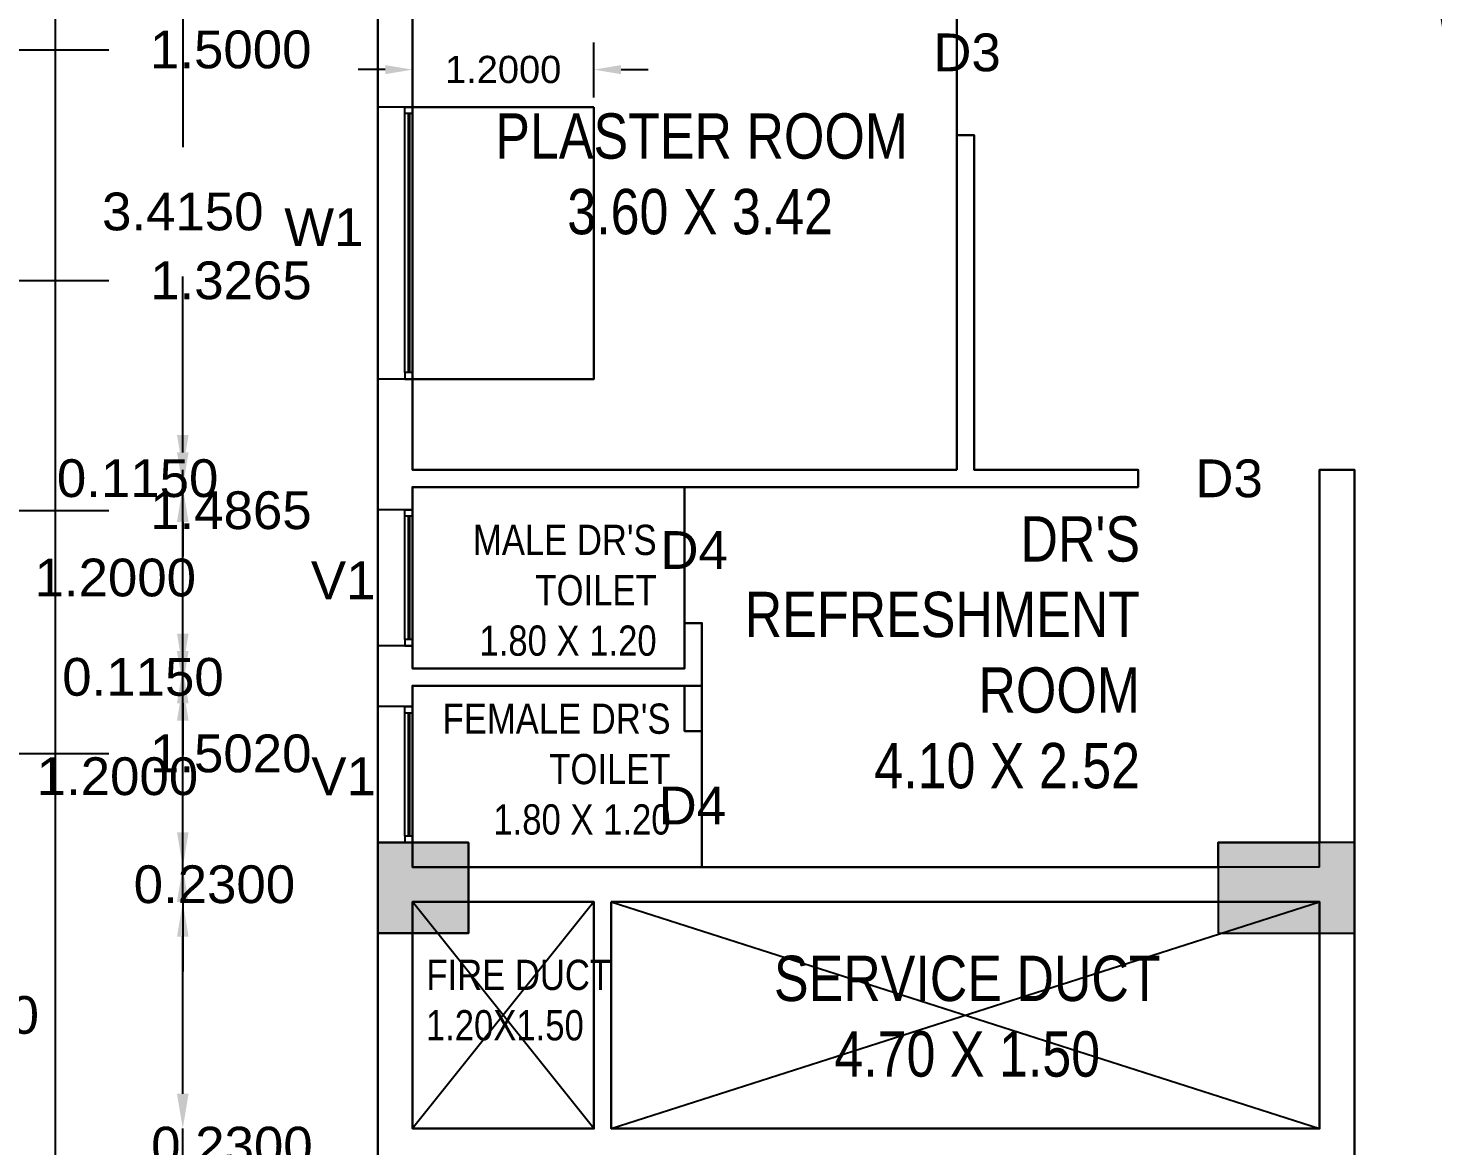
# Model space of a CAD drawing. Header units: metres. Extents: x -38 to 401, y 28 to 287.
# Drawn here: x 235.71 to 245, y 178.88 to 186.28 of the extents above; entities that cross this region are included whole.
import ezdxf

# ---------------------------------------------------------------- set-up
doc = ezdxf.new("R2010")
doc.units = ezdxf.units.M
for name, color, linetype, lineweight in [('BLK_1_FLR_1_BLT_UP_AREA', 4, 'Continuous', 30), ('BLK_1_FLR_1_REGULAR_ROOM_7', 4, 'Continuous', 30), ('BLK_1_FLR_1_ROOM_7_LIGHT_VENTILATION_1', 7, 'Continuous', 30), ('BLK_1_LVL_1_BLDG_FOOT_PRINT', 4, 'Continuous', 30), ('UCOLUMN', 6, 'Continuous', 30)]:
    doc.layers.add(name, color=color, linetype=linetype, lineweight=lineweight)
for name, color, linetype in [('BLK_1_FLR_1_BLT_UP_AREA_DEDUCT', 1, 'Continuous'), ('BLK_1_FLR_1_CARPET_AREA', 10, 'Continuous'), ('BLK_1_FLR_1_WC_BATH', 223, 'Continuous'), ('DIST_EXIT', 7, 'Continuous'), ('UBEAM', 1, 'Continuous'), ('UHATCH', 8, 'Continuous')]:
    doc.layers.add(name, color=color, linetype=linetype)
doc.styles.get("Standard").update_dxf_attribs({"font": 'arial.ttf'})
doc.dimstyles.get("Standard").update_dxf_attribs({"dimtxt": 0.18, "dimasz": 0.18, "dimexe": 0.18, "dimexo": 0.0625, "dimgap": 0.09, "dimtad": 0, "dimtih": 1, "dimtoh": 1, "dimdec": 4, "dimzin": 0, "dimdsep": 46, "dimtxsty": 'Standard', "dimcen": 0.09, "dimadec": 0, "dimazin": 0, "dimtfac": 1, "dimtdec": 4, "dimtofl": 0, "dimtmove": 0, "dimatfit": 3, "dimfxl": 0, "dimtolj": 1, "dimtzin": 0, "dimarcsym": 0})
doc.dimstyles.new('STANDARD$0', dxfattribs={"dimtxt": 7, "dimasz": 3, "dimexe": 3, "dimexo": 1, "dimgap": 1.5, "dimtad": 1, "dimdec": 1, "dimzin": 1, "dimdsep": 46, "dimlunit": 4, "dimtxsty": 'Standard', "dimblk": 'OBLIQUE', "dimcen": 0.09375, "dimdle": 1, "dimclrd": 8, "dimclre": 8, "dimclrt": 7, "dimadec": 1, "dimazin": 0, "dimtfac": 1, "dimtdec": 1, "dimtix": 1, "dimtmove": 2, "dimatfit": 3, "dimldrblk": 'ARCHTICK', "dimfxl": 0, "dimfrac": 2, "dimtolj": 1, "dimtzin": 0, "dimarcsym": 0})

# ---------------------------------------------------------------- blocks, each defined once
blk = doc.blocks.new('*D188')
at = {"color": 0, "lineweight": -2}
for p, q in [((235.8882, 215.3198), (235.8882, 188.9923)), ((235.8882, 162.4298), (235.8882, 188.7573))]:
    blk.add_line(p, q, dxfattribs=at)
at = {"color": 0}
for points in [[(235.8498, 215.3198), (235.9265, 215.3198), (235.8882, 215.5498)], [(235.8498, 162.4298), (235.9265, 162.4298), (235.8882, 162.1998)]]:
    blk.add_solid(points, dxfattribs=at)
at = {"layer": 'Defpoints', "color": 0}
for p in [(234.3618, 215.5498), (232.8618, 162.1998), (235.8882, 162.1998)]:
    blk.add_point(p, dxfattribs=at)
at = {"color": 0, "lineweight": 25, "insert": (235.8882, 188.8748), "char_height": 0.23, "attachment_point": 5}
blk.add_mtext('\\A1;53.35', dxfattribs=at)
blk = doc.blocks.new('600X600')
at = {"layer": 'UHATCH', "linetype": 'Continuous'}
h = blk.add_hatch(color=256, dxfattribs=at)
h.dxf.hatch_style = 1
h.paths.add_polyline_path([(600, 600), (0, 600), (0, 0), (600, 0)])
at = {"layer": 'UCOLUMN', "linetype": 'Continuous'}
blk.add_lwpolyline([(0, 0), (600, 0), (600, 600), (0, 600)], close=True, dxfattribs=at)
blk = doc.blocks.new('750 x 750')
blk.add_blockref('600X600', (0, 75))
blk = doc.blocks.new('900 X 900')
at = {"linetype": 'Continuous'}
h = blk.add_hatch(color=256, dxfattribs=at)
h.dxf.hatch_style = 1
h.paths.add_polyline_path([(0, 150), (900, 150), (900, 750), (0, 750)])
blk.add_lwpolyline([(0, 150), (900, 150), (900, 750), (0, 750)], close=True, dxfattribs=at)
blk = doc.blocks.new('COLUMN LAYOUT')
at = {"layer": 'UBEAM', "color": 7, "linetype": 'Continuous'}
for name, p in [('750 x 750', (-21325, 5557.5)), ('900 X 900', (-15765, 5482.5))]:
    blk.add_blockref(name, p, dxfattribs=at)
blk = doc.blocks.new('*D603')
at = {"color": 0, "lineweight": -2}
for p, q in [((234.8007, 177.5198), (234.8007, 178.8598)), ((234.8007, 178.1898), (235.6413, 178.1898)), ((235.6413, 178.1898), (236.2413, 178.1898))]:
    blk.add_line(p, q, dxfattribs=at)
at = {"color": 0}
for points in [[(234.7624, 178.8598), (234.8391, 178.8598), (234.8007, 179.0898)], [(234.7624, 177.5198), (234.8391, 177.5198), (234.8007, 177.2898)]]:
    blk.add_solid(points, dxfattribs=at)
at = {"layer": 'Defpoints', "color": 0}
for p in [(232.6318, 179.0898), (234.8007, 179.0898), (232.6318, 177.2898)]:
    blk.add_point(p, dxfattribs=at)
at = {"color": 0, "lineweight": 25, "insert": (237.0481, 178.1898), "char_height": 0.25, "attachment_point": 5}
blk.add_mtext('\\A1;1.8000', dxfattribs=at)
blk = doc.blocks.new('*D607')
at = {"color": 0, "lineweight": -2}
for p, q in [((234.8007, 180.9598), (234.8007, 182.0018)), ((234.8007, 181.4808), (235.6413, 181.4808)), ((235.6413, 181.4808), (236.2413, 181.4808))]:
    blk.add_line(p, q, dxfattribs=at)
at = {"color": 0}
for points in [[(234.7624, 182.0018), (234.8391, 182.0018), (234.8007, 182.2318)], [(234.7624, 180.9598), (234.8391, 180.9598), (234.8007, 180.7298)]]:
    blk.add_solid(points, dxfattribs=at)
at = {"layer": 'Defpoints', "color": 0}
for p in [(232.6318, 182.2318), (234.8007, 182.2318), (232.6318, 180.7298)]:
    blk.add_point(p, dxfattribs=at)
at = {"color": 0, "lineweight": 25, "insert": (237.0481, 181.4808), "char_height": 0.25, "attachment_point": 5}
blk.add_mtext('\\A1;1.5020', dxfattribs=at)
blk = doc.blocks.new('*D609')
at = {"color": 0, "lineweight": -2}
for p, q in [((234.8007, 182.5768), (234.8007, 183.6033)), ((234.8007, 183.09), (235.6413, 183.09)), ((235.6413, 183.09), (236.2413, 183.09))]:
    blk.add_line(p, q, dxfattribs=at)
at = {"color": 0}
for points in [[(234.7624, 183.6033), (234.8391, 183.6033), (234.8007, 183.8333)], [(234.7624, 182.5768), (234.8391, 182.5768), (234.8007, 182.3468)]]:
    blk.add_solid(points, dxfattribs=at)
at = {"layer": 'Defpoints', "color": 0}
for p in [(232.6318, 183.8333), (234.8007, 183.8333), (232.6318, 182.3468)]:
    blk.add_point(p, dxfattribs=at)
at = {"color": 0, "lineweight": 25, "insert": (237.0494, 183.09), "char_height": 0.25, "attachment_point": 5}
blk.add_mtext('\\A1;1.4865', dxfattribs=at)
blk = doc.blocks.new('*D611')
at = {"color": 0, "lineweight": -2}
for p, q in [((234.8007, 184.1783), (234.8007, 185.0448)), ((234.8007, 184.6115), (235.6417, 184.6115)), ((235.6417, 184.6115), (236.2417, 184.6115))]:
    blk.add_line(p, q, dxfattribs=at)
at = {"color": 0}
for points in [[(234.7624, 185.0448), (234.8391, 185.0448), (234.8007, 185.2748)], [(234.7624, 184.1783), (234.8391, 184.1783), (234.8007, 183.9483)]]:
    blk.add_solid(points, dxfattribs=at)
at = {"layer": 'Defpoints', "color": 0}
for p in [(232.6318, 185.2748), (234.8007, 185.2748), (232.6318, 183.9483)]:
    blk.add_point(p, dxfattribs=at)
at = {"color": 0, "lineweight": 25, "insert": (237.0498, 184.6115), "char_height": 0.25, "attachment_point": 5}
blk.add_mtext('\\A1;1.3265', dxfattribs=at)
blk = doc.blocks.new('*D651')
at = {"color": 0, "lineweight": -2}
for p, q in [((234.8007, 185.6198), (234.8007, 186.6598)), ((234.8007, 186.1398), (235.6413, 186.1398)), ((235.6413, 186.1398), (236.2413, 186.1398))]:
    blk.add_line(p, q, dxfattribs=at)
at = {"color": 0}
for points in [[(234.7624, 186.6598), (234.8391, 186.6598), (234.8007, 186.8898)], [(234.7624, 185.6198), (234.8391, 185.6198), (234.8007, 185.3898)]]:
    blk.add_solid(points, dxfattribs=at)
at = {"layer": 'Defpoints', "color": 0}
for p in [(232.6318, 186.8898), (234.8007, 186.8898), (232.6318, 185.3898)]:
    blk.add_point(p, dxfattribs=at)
at = {"color": 0, "lineweight": 25, "insert": (237.0481, 186.1398), "char_height": 0.25, "attachment_point": 5}
blk.add_mtext('\\A1;1.5000', dxfattribs=at)
blk = doc.blocks.new('*D674')
at = {"color": 0, "lineweight": -2}
for p, q in [((236.7309, 179.2298), (236.7309, 179.4598)), ((236.7309, 178.7698), (236.7309, 178.9998)), ((236.7309, 178.5398), (236.7309, 178.3098))]:
    blk.add_line(p, q, dxfattribs=at)
at = {"color": 0}
for points in [[(236.6925, 179.2298), (236.7692, 179.2298), (236.7309, 178.9998)], [(236.6925, 178.5398), (236.7692, 178.5398), (236.7309, 178.7698)]]:
    blk.add_solid(points, dxfattribs=at)
at = {"layer": 'Defpoints', "color": 0}
for p in [(236.7309, 178.9998), (238.2502, 178.9998), (238.2502, 178.7698)]:
    blk.add_point(p, dxfattribs=at)
at = {"color": 0, "lineweight": 25, "insert": (237.0559, 178.8848), "char_height": 0.25, "attachment_point": 5}
blk.add_mtext('\\A1;0.2300', dxfattribs=at)
blk = doc.blocks.new('*D675')
at = {"color": 0, "lineweight": -2}
blk.add_line((236.7309, 179.2298), (236.7309, 180.2698), dxfattribs=at)
at = {"color": 0}
for points in [[(236.6925, 180.2698), (236.7692, 180.2698), (236.7309, 180.4998)], [(236.6925, 179.2298), (236.7692, 179.2298), (236.7309, 178.9998)]]:
    blk.add_solid(points, dxfattribs=at)
at = {"layer": 'Defpoints', "color": 0}
for p in [(236.7309, 180.4998), (238.2502, 180.4998), (238.2502, 178.9998)]:
    blk.add_point(p, dxfattribs=at)
at = {"color": 0, "lineweight": 25, "insert": (235.2456, 179.7498), "char_height": 0.25, "attachment_point": 5}
blk.add_mtext('\\A1;1.5000', dxfattribs=at)
blk = doc.blocks.new('*D676')
at = {"color": 0, "lineweight": -2}
for p, q in [((236.7309, 180.9598), (236.7309, 181.1898)), ((236.7309, 180.4998), (236.7309, 180.7298)), ((236.7309, 180.2698), (236.7309, 180.0398))]:
    blk.add_line(p, q, dxfattribs=at)
at = {"color": 0}
for points in [[(236.6925, 180.9598), (236.7692, 180.9598), (236.7309, 180.7298)], [(236.6925, 180.2698), (236.7692, 180.2698), (236.7309, 180.4998)]]:
    blk.add_solid(points, dxfattribs=at)
at = {"layer": 'Defpoints', "color": 0}
for p in [(236.7309, 180.7298), (238.2502, 180.7298), (238.2502, 180.4998)]:
    blk.add_point(p, dxfattribs=at)
at = {"color": 0, "lineweight": 25, "insert": (236.94, 180.6148), "char_height": 0.25, "attachment_point": 5}
blk.add_mtext('\\A1;0.2300', dxfattribs=at)
blk = doc.blocks.new('*D677')
at = {"color": 0, "lineweight": -2}
for p, q in [((236.7309, 182.1598), (236.7309, 182.3898)), ((236.7309, 180.7298), (236.7309, 181.9298)), ((236.7309, 180.4998), (236.7309, 180.2698))]:
    blk.add_line(p, q, dxfattribs=at)
at = {"color": 0}
for points in [[(236.6925, 182.1598), (236.7692, 182.1598), (236.7309, 181.9298)], [(236.6925, 180.4998), (236.7692, 180.4998), (236.7309, 180.7298)]]:
    blk.add_solid(points, dxfattribs=at)
at = {"layer": 'Defpoints', "color": 0}
for p in [(236.7309, 181.9298), (238.2502, 181.9298), (238.2502, 180.7298)]:
    blk.add_point(p, dxfattribs=at)
at = {"color": 0, "lineweight": 25, "insert": (236.2985, 181.3298), "char_height": 0.25, "attachment_point": 5}
blk.add_mtext('\\A1;1.2000', dxfattribs=at)
blk = doc.blocks.new('*D678')
at = {"color": 0, "lineweight": -2}
for p, q in [((236.7309, 182.2748), (236.7309, 182.5048)), ((236.7309, 181.9298), (236.7309, 182.0448)), ((236.7309, 181.6998), (236.7309, 181.4698))]:
    blk.add_line(p, q, dxfattribs=at)
at = {"color": 0}
for points in [[(236.6925, 182.2748), (236.7692, 182.2748), (236.7309, 182.0448)], [(236.6925, 181.6998), (236.7692, 181.6998), (236.7309, 181.9298)]]:
    blk.add_solid(points, dxfattribs=at)
at = {"layer": 'Defpoints', "color": 0}
for p in [(236.7309, 182.0448), (238.2502, 182.0448), (238.2502, 181.9298)]:
    blk.add_point(p, dxfattribs=at)
at = {"color": 0, "lineweight": 25, "insert": (236.4676, 181.9873), "char_height": 0.25, "attachment_point": 5}
blk.add_mtext('\\A1;0.1150', dxfattribs=at)
blk = doc.blocks.new('*D679')
at = {"color": 0, "lineweight": -2}
for p, q in [((236.7309, 183.4748), (236.7309, 183.7048)), ((236.7309, 182.0448), (236.7309, 183.2448)), ((236.7309, 181.8148), (236.7309, 181.5848))]:
    blk.add_line(p, q, dxfattribs=at)
at = {"color": 0}
for points in [[(236.6925, 183.4748), (236.7692, 183.4748), (236.7309, 183.2448)], [(236.6925, 181.8148), (236.7692, 181.8148), (236.7309, 182.0448)]]:
    blk.add_solid(points, dxfattribs=at)
at = {"layer": 'Defpoints', "color": 0}
for p in [(236.7309, 183.2448), (238.2502, 183.2448), (238.2502, 182.0448)]:
    blk.add_point(p, dxfattribs=at)
at = {"color": 0, "lineweight": 25, "insert": (236.2844, 182.6448), "char_height": 0.25, "attachment_point": 5}
blk.add_mtext('\\A1;1.2000', dxfattribs=at)
blk = doc.blocks.new('*D680')
at = {"color": 0, "lineweight": -2}
for p, q in [((236.7309, 183.5898), (236.7309, 183.8198)), ((236.7309, 183.2448), (236.7309, 183.3598)), ((236.7309, 183.0148), (236.7309, 182.7848))]:
    blk.add_line(p, q, dxfattribs=at)
at = {"color": 0}
for points in [[(236.6925, 183.5898), (236.7692, 183.5898), (236.7309, 183.3598)], [(236.6925, 183.0148), (236.7692, 183.0148), (236.7309, 183.2448)]]:
    blk.add_solid(points, dxfattribs=at)
at = {"layer": 'Defpoints', "color": 0}
for p in [(236.7309, 183.3598), (238.2502, 183.3598), (238.2502, 183.2448)]:
    blk.add_point(p, dxfattribs=at)
at = {"color": 0, "lineweight": 25, "insert": (236.4322, 183.3023), "char_height": 0.25, "attachment_point": 5}
blk.add_mtext('\\A1;0.1150', dxfattribs=at)
blk = doc.blocks.new('*D681')
at = {"color": 0, "lineweight": -2}
for p, q in [((236.7309, 186.5448), (236.7309, 185.495)), ((236.7309, 183.5898), (236.7309, 184.6396))]:
    blk.add_line(p, q, dxfattribs=at)
at = {"color": 0}
for points in [[(236.6925, 186.5448), (236.7692, 186.5448), (236.7309, 186.7748)], [(236.6925, 183.5898), (236.7692, 183.5898), (236.7309, 183.3598)]]:
    blk.add_solid(points, dxfattribs=at)
at = {"layer": 'Defpoints', "color": 0}
for p in [(236.7309, 186.7748), (238.2502, 186.7748), (238.2502, 183.3598)]:
    blk.add_point(p, dxfattribs=at)
at = {"color": 0, "lineweight": 25, "insert": (236.7309, 185.0673), "char_height": 0.25, "attachment_point": 5}
blk.add_mtext('\\A1;3.4150', dxfattribs=at)
blk = doc.blocks.new('*D731')
at = {"layer": 'BLK_1_FLR_1_ROOM_7_LIGHT_VENTILATION_1', "color": 0, "lineweight": -2}
for p, q in [((238.2502, 185.8223), (238.2502, 186.1877)), ((239.4502, 185.8223), (239.4502, 186.1877)), ((238.0702, 186.0077), (237.8902, 186.0077)), ((239.6302, 186.0077), (239.8102, 186.0077))]:
    blk.add_line(p, q, dxfattribs=at)
at = {"layer": 'BLK_1_FLR_1_ROOM_7_LIGHT_VENTILATION_1', "color": 0}
for points in [[(238.0702, 186.0377), (238.0702, 185.9777), (238.2502, 186.0077)], [(239.6302, 186.0377), (239.6302, 185.9777), (239.4502, 186.0077)]]:
    blk.add_solid(points, dxfattribs=at)
at = {"layer": 'Defpoints', "color": 0}
for p in [(239.4502, 186.0077), (238.2502, 185.7598), (239.4502, 185.7598)]:
    blk.add_point(p, dxfattribs=at)
at = {"layer": 'BLK_1_FLR_1_ROOM_7_LIGHT_VENTILATION_1', "color": 0, "lineweight": 30, "insert": (238.8502, 186.0077), "char_height": 0.18, "attachment_point": 5}
blk.add_mtext('\\A1;1.2000', dxfattribs=at)
blk = doc.blocks.new('*D825')
at = {"layer": 'Defpoints', "color": 0}
for p in [(241.8502, 201.9588), (246.5129, 177.8388), (245.9926, 177.7498)]:
    blk.add_point(p, dxfattribs=at)
at = {"layer": 'DIST_EXIT', "color": 0, "lineweight": -2}
for p, q in [((242.2823, 202.0327), (242.3705, 202.0478)), ((242.3962, 201.8975), (244.3832, 190.2852)), ((246.4872, 177.9891), (244.5002, 189.6015)), ((246.4247, 177.8237), (246.5129, 177.8388))]:
    blk.add_line(p, q, dxfattribs=at)
at = {"layer": 'DIST_EXIT', "color": 0}
for points in [[(242.4213, 201.9018), (242.3712, 201.8932), (242.3705, 202.0478)], [(246.5123, 177.9934), (246.4622, 177.9848), (246.5129, 177.8388)]]:
    blk.add_solid(points, dxfattribs=at)
at = {"layer": 'DIST_EXIT', "color": 0, "lineweight": 30, "insert": (244.4417, 189.9433), "char_height": 0.2032, "attachment_point": 5, "rotation": 279.7099}
blk.add_mtext('\\A1;24.56', dxfattribs=at)

msp = doc.modelspace()

# ---------------------------------------------------------------- linework, layer by layer
at = {"color": 7, "lineweight": 25}
for p, q in [((238.02025, 187.78979), (238.02025, 183.09479)), ((238.25025, 183.35979), (238.25025, 186.77479)), ((238.25025, 185.75979), (238.02025, 185.75979)), ((238.02025, 185.75979), (238.02025, 183.95979)), ((238.19914, 184.00238), (238.19913, 185.74374)), ((238.22117, 185.7172), (238.22117, 184.00238)), ((238.22968, 185.7172), (238.22969, 184.00238)), ((238.25024, 185.74374), (238.25025, 184.00238)), ((241.9652, 185.57479), (241.8502, 185.57479)), ((241.8502, 185.57479), (241.8502, 183.35979)), ((241.9652, 183.35979), (241.9652, 185.57479)), ((238.25025, 183.95979), (238.02025, 183.95979)), ((241.8502, 183.35979), (238.25025, 183.35979)), ((243.05025, 183.35979), (241.9652, 183.35979)), ((243.05025, 183.24479), (243.05025, 183.35979)), ((238.25025, 183.09479), (238.25025, 183.24479)), ((238.25025, 183.24479), (243.05025, 183.24479)), ((238.25025, 183.09479), (238.02025, 183.09479)), ((238.02025, 183.09479), (238.02025, 182.19479)), ((238.19914, 182.23738), (238.19913, 183.07874)), ((238.25024, 183.07874), (238.25025, 182.23738)), ((238.22117, 183.0522), (238.22117, 182.23738)), ((238.22968, 183.0522), (238.22969, 182.23738)), ((240.16525, 182.34479), (240.05025, 182.34479)), ((240.05025, 182.34479), (240.05025, 182.04479)), ((240.16525, 181.62979), (240.16525, 182.34479)), ((238.02025, 182.19479), (238.02025, 181.79229)), ((238.25025, 182.19479), (238.02025, 182.19479)), ((238.25025, 182.04479), (238.25025, 182.19479)), ((240.05025, 182.04479), (238.25025, 182.04479)), ((238.25025, 181.79229), (238.25025, 181.92979)), ((238.25025, 181.92979), (240.05025, 181.92979)), ((240.05025, 181.92979), (240.05025, 181.62979)), ((238.25025, 181.79229), (238.02025, 181.79229)), ((238.02025, 181.79229), (238.02025, 180.89229)), ((238.19914, 180.93488), (238.19913, 181.77624)), ((238.25024, 181.77624), (238.25025, 180.93488)), ((238.22117, 181.7497), (238.22117, 180.93488)), ((238.22968, 181.7497), (238.22969, 180.93488)), ((240.05025, 181.62979), (240.16525, 181.62979)), ((238.02025, 180.89229), (238.02025, 178.51479)), ((238.25025, 180.89229), (238.02025, 180.89229)), ((238.25025, 180.72979), (238.25025, 180.89229)), ((244.25025, 180.72979), (238.25025, 180.72979)), ((239.45025, 178.99979), (238.25025, 180.49979)), ((239.45025, 180.49979), (238.25025, 178.99979)), ((239.56525, 178.99979), (244.25025, 180.49979)), ((239.56525, 180.49979), (244.25025, 178.99979))]:
    msp.add_line(p, q, dxfattribs=at)
for points in [[(238.25024, 185.7172), (238.19913, 185.7172), (238.19913, 185.75979), (238.25024, 185.75979)], [(238.25025, 184.00238), (238.19914, 184.00238), (238.19914, 183.95979), (238.25025, 183.95979)], [(238.25024, 183.0522), (238.19913, 183.0522), (238.19913, 183.09479), (238.25024, 183.09479)], [(238.25025, 182.23738), (238.19914, 182.23738), (238.19914, 182.19479), (238.25025, 182.19479)], [(238.25024, 181.7497), (238.19913, 181.7497), (238.19913, 181.79229), (238.25024, 181.79229)], [(238.25025, 180.93488), (238.19914, 180.93488), (238.19914, 180.89229), (238.25025, 180.89229)], [(239.45025, 178.99979), (238.25025, 178.99979), (238.25025, 180.49979), (239.45025, 180.49979)], [(239.56525, 180.49979), (244.25025, 180.49979), (244.25025, 178.99979), (239.56525, 178.99979)]]:
    msp.add_lwpolyline(points, close=True, dxfattribs=at)
for points in [[(244.25025, 180.72979), (244.25025, 183.35979), (244.48025, 183.35979), (244.48025, 180.72979)], [(238.25025, 178.51479), (238.25025, 178.76979), (244.48025, 178.76979), (244.48025, 180.72979)]]:
    msp.add_lwpolyline(points, dxfattribs=at)
at = {"layer": 'BLK_1_FLR_1_BLT_UP_AREA', "color": 12, "lineweight": 30}
msp.add_lwpolyline([(238.02025, 162.19968), (238.02025, 215.54979), (261.07025, 215.54979), (261.07025, 205.57979), (259.57025, 205.57979), (259.57025, 162.19968)], close=True, dxfattribs=at)
at = {"layer": 'BLK_1_FLR_1_BLT_UP_AREA_DEDUCT', "color": 12, "lineweight": 30}
for points in [[(238.25025, 178.99979), (239.45025, 178.99979), (239.45025, 180.49979), (238.25025, 180.49979)], [(239.56525, 180.49979), (244.25025, 180.49979), (244.25025, 178.99979), (239.56525, 178.99979)]]:
    msp.add_lwpolyline(points, close=True, dxfattribs=at)
at = {"layer": 'BLK_1_FLR_1_CARPET_AREA', "color": 15, "linetype": 'Continuous', "lineweight": 30}
msp.add_lwpolyline([(244.48025, 178.76979), (244.48025, 183.35979), (244.25025, 183.35979), (244.25025, 180.89229), (243.58025, 180.89229), (243.58025, 180.72979), (238.62025, 180.72979), (238.62025, 180.89229), (238.25025, 180.89229), (238.25025, 181.92979), (240.05025, 181.9298), (240.05025, 181.62979), (240.16525, 181.62979), (240.16525, 182.34479), (240.05025, 182.34479), (240.05025, 182.04479), (238.25025, 182.04479), (238.25025, 183.24479), (240.05025, 183.24479), (243.05025, 183.24479), (243.05025, 183.35979), (241.9652, 183.35979), (241.9652, 185.57479), (241.8502, 185.57479), (241.8502, 183.35979), (238.25025, 183.35979), (238.25025, 186.51979)], dxfattribs=at)
at = {"layer": 'BLK_1_FLR_1_REGULAR_ROOM_7', "color": 2, "lineweight": 30}
msp.add_lwpolyline([(241.8502, 186.77479), (238.25025, 186.77479), (238.25025, 183.35979), (241.8502, 183.35979)], close=True, dxfattribs=at)
at = {"layer": 'BLK_1_FLR_1_ROOM_7_LIGHT_VENTILATION_1', "color": 2, "lineweight": 30}
msp.add_lwpolyline([(239.45025, 185.75979), (239.45025, 183.95979), (238.25025, 183.95979), (238.25025, 185.75979)], close=True, dxfattribs=at)
at = {"layer": 'BLK_1_FLR_1_WC_BATH', "color": 1, "lineweight": 30}
msp.add_lwpolyline([(240.05025, 182.04479), (238.25025, 182.04479), (238.25025, 183.24479), (240.05025, 183.24479)], close=True, dxfattribs=at)
at = {"layer": 'BLK_1_FLR_1_WC_BATH', "color": 2, "lineweight": 30}
msp.add_lwpolyline([(240.16525, 180.72979), (238.25025, 180.72979), (238.25025, 181.92979), (240.16525, 181.92979)], close=True, dxfattribs=at)
at = {"layer": 'BLK_1_LVL_1_BLDG_FOOT_PRINT', "color": 1}
msp.add_lwpolyline([(238.02023, 162.19979), (238.02023, 215.54979), (261.07023, 215.54979), (261.07023, 205.57979), (259.57023, 205.57979), (259.57023, 162.19979)], close=True, dxfattribs=at)

# ---------------------------------------------------------------- block references
at = {"color": 7, "lineweight": 25, "xscale": 0.001, "yscale": 0.001, "zscale": 0.001}
msp.add_blockref('COLUMN LAYOUT', (259.34525, 174.65979), dxfattribs=at)
msp.add_blockref('COLUMN LAYOUT', (259.34525, 174.65979), dxfattribs=at)

# ---------------------------------------------------------------- texts
at = {"color": 7, "lineweight": 25, "char_height": 0.25, "attachment_point": 1}
for s, insert in [('D3', (241.69528, 186.24681)), ('W1', (237.40228, 185.09049)), ('D3', (243.42828, 183.42781)), ('D4', (239.89028, 182.95349)), ('V1', (237.57828, 182.75307)), ('V1', (237.58128, 181.45607)), ('D4', (239.87828, 181.26249))]:
    msp.add_mtext_dynamic_manual_height_columns(s, width=331.5310086, gutter_width=1000, heights=[0], dxfattribs=dict(at, insert=insert))
at = {"color": 7, "lineweight": 25}
for s, insert, char_height, width, attachment_point in [('{\\fArial Narrow|b0|i0|c0|p34;\\W7.45865;   \\W1;PLASTER ROOM\\P\\W9.11925;   \\W1;3.60 X 3.42}', (236.65989, 184.91401), 0.3, 6.9552799, 7), ("{\\fArial Narrow|b0|i0|c0|p34;DR'S REFRESHMENT ROOM\\P4.10 X 2.52}", (243.0627, 181.24749), 0.3, 1.8424125, 9), ("{\\fArial Narrow|b0|i0|c0|p34;MALE DR'S TOILET\\P1.80 X 1.20}", (239.86525, 182.12608), 0.2, 1.8424125, 9), ("{\\fArial Narrow|b0|i0|c0|p34;FEMALE DR'S TOILET\\P1.80 X 1.20}", (239.95725, 180.94266), 0.2, 1.8424125, 9), ('{\\fArial Narrow|b0|i0|c0|p34;\\W5.05662; \\W1;FIRE DUCT\\P     1.20X1.50}', (238.02025, 180.11677), 0.2, 1.8424125, 1), ('{\\fArial Narrow|b0|i0|c0|p34;\\W2.99231; \\W1;SERVICE DUCT\\P{\\W7.171113; }4.70 X 1.50}', (240.35527, 180.14349), 0.3, 3.1080123, 1)]:
    msp.add_mtext(s, dxfattribs=dict(at, insert=insert, char_height=char_height, width=width, attachment_point=attachment_point))

# ---------------------------------------------------------------- dimensions: what is measured, and where the dimension line sits
dim = msp.add_linear_dim(base=(235.88817, 162.19979), p1=(234.36182, 215.54979), p2=(232.86182, 162.19979), angle=90, text='53.35', dimstyle='Standard', override={"dimscale": 1, "dimtxt": 0.23, "dimasz": 0.23, "dimgap": 0, "dimse1": 1, "dimse2": 1, "dimtmove": 1}, dxfattribs=at)
dim.commit()
dim.dimension.update_dxf_attribs({"geometry": '*D188', "text_midpoint": (235.88817, 188.87479)})
at = {"lineweight": 25}
for base, p1, p2, picture, middle in [((234.80075, 186.88979), (232.63182, 185.38979), (232.63182, 186.88979), '*D651', (236.54132, 186.13979)), ((236.73086, 186.77479), (238.25025, 183.35979), (238.25025, 186.77479), '*D681', (236.73086, 185.06729)), ((234.80075, 185.27479), (232.63182, 183.94829), (232.63182, 185.27479), '*D611', (236.54166, 184.61154)), ((234.80075, 183.83329), (232.63182, 182.34679), (232.63182, 183.83329), '*D609', (236.54132, 183.09004)), ((234.80075, 182.23179), (232.63182, 180.72979), (232.63182, 182.23179), '*D607', (236.54132, 181.48079)), ((236.73086, 180.49979), (238.25025, 178.99979), (238.25025, 180.49979), '*D675', (235.24558, 179.74979)), ((234.80075, 179.08979), (232.63182, 177.28979), (232.63182, 179.08979), '*D603', (236.54132, 178.18979))]:
    dim = msp.add_linear_dim(base=base, p1=p1, p2=p2, angle=90, dimstyle='Standard', override={"dimscale": 1, "dimtxt": 0.25, "dimasz": 0.23, "dimgap": 0.3, "dimpost": '\\X', "dimse1": 1, "dimse2": 1, "dimtmove": 1, "dimfxl": 25.4}, dxfattribs=at)
    dim.commit()
    dim.dimension.update_dxf_attribs({"geometry": picture, "text_midpoint": middle})
for base, p1, p2, picture, middle in [((236.73086, 183.35979), (238.25025, 183.24479), (238.25025, 183.35979), '*D680', (236.43219, 183.30229)), ((236.73086, 183.24479), (238.25025, 182.04479), (238.25025, 183.24479), '*D679', (236.28442, 182.64479)), ((236.73086, 182.04479), (238.25025, 181.92979), (238.25025, 182.04479), '*D678', (236.46756, 181.98729)), ((236.73086, 181.92979), (238.25025, 180.72979), (238.25025, 181.92979), '*D677', (236.29846, 181.32979)), ((236.73086, 180.72979), (238.25025, 180.49979), (238.25025, 180.72979), '*D676', (236.94, 180.61479)), ((236.73086, 178.99979), (238.25025, 178.76979), (238.25025, 178.99979), '*D674', (237.05595, 178.88479))]:
    dim = msp.add_linear_dim(base=base, p1=p1, p2=p2, angle=90, dimstyle='Standard', override={"dimscale": 1, "dimtxt": 0.25, "dimasz": 0.23, "dimgap": 0.3, "dimpost": '\\X', "dimse1": 1, "dimse2": 1, "dimtmove": 1, "dimfxl": 25.4}, dxfattribs=at)
    dim.commit()
    dim.dimension.update_dxf_attribs({"geometry": picture, "text_midpoint": middle, "dimtype": 128})
at = {"layer": 'BLK_1_FLR_1_ROOM_7_LIGHT_VENTILATION_1', "color": 232, "lineweight": 30}
dim = msp.add_linear_dim(base=(239.45025, 186.0077), p1=(238.25025, 185.75979), p2=(239.45025, 185.75979), dimstyle='Standard', dxfattribs=at)
dim.commit()
dim.dimension.update_dxf_attribs({"geometry": '*D731', "text_midpoint": (238.85025, 186.0077)})
at = {"layer": 'DIST_EXIT', "color": 7, "lineweight": 30}
dim = msp.add_aligned_dim(p1=(241.8502, 201.95881), p2=(245.99263, 177.74978), distance=0.52786, dimstyle='STANDARD$0', override={"dimscale": 0.001, "dimtxt": 203.2, "dimasz": 152.5, "dimexe": 0, "dimexo": 0, "dimgap": 2.286, "dimtad": 0, "dimtoh": 1, "dimdec": 2, "dimzin": 0, "dimlunit": 2, "dimpost": '', "dimcen": 2.286, "dimdle": 0, "dimclrd": 0, "dimclre": 0, "dimclrt": 0, "dimadec": 0, "dimtdec": 2, "dimtix": 0, "dimtofl": 0, "dimtmove": 0, "dimfxl": 89.5, "dimfxlon": 1, "dimfrac": 0}, dxfattribs=at)
dim.commit()
dim.dimension.update_dxf_attribs({"geometry": '*D825', "text_midpoint": (244.44171, 189.94332)})

doc.saveas('drawing.dxf')
